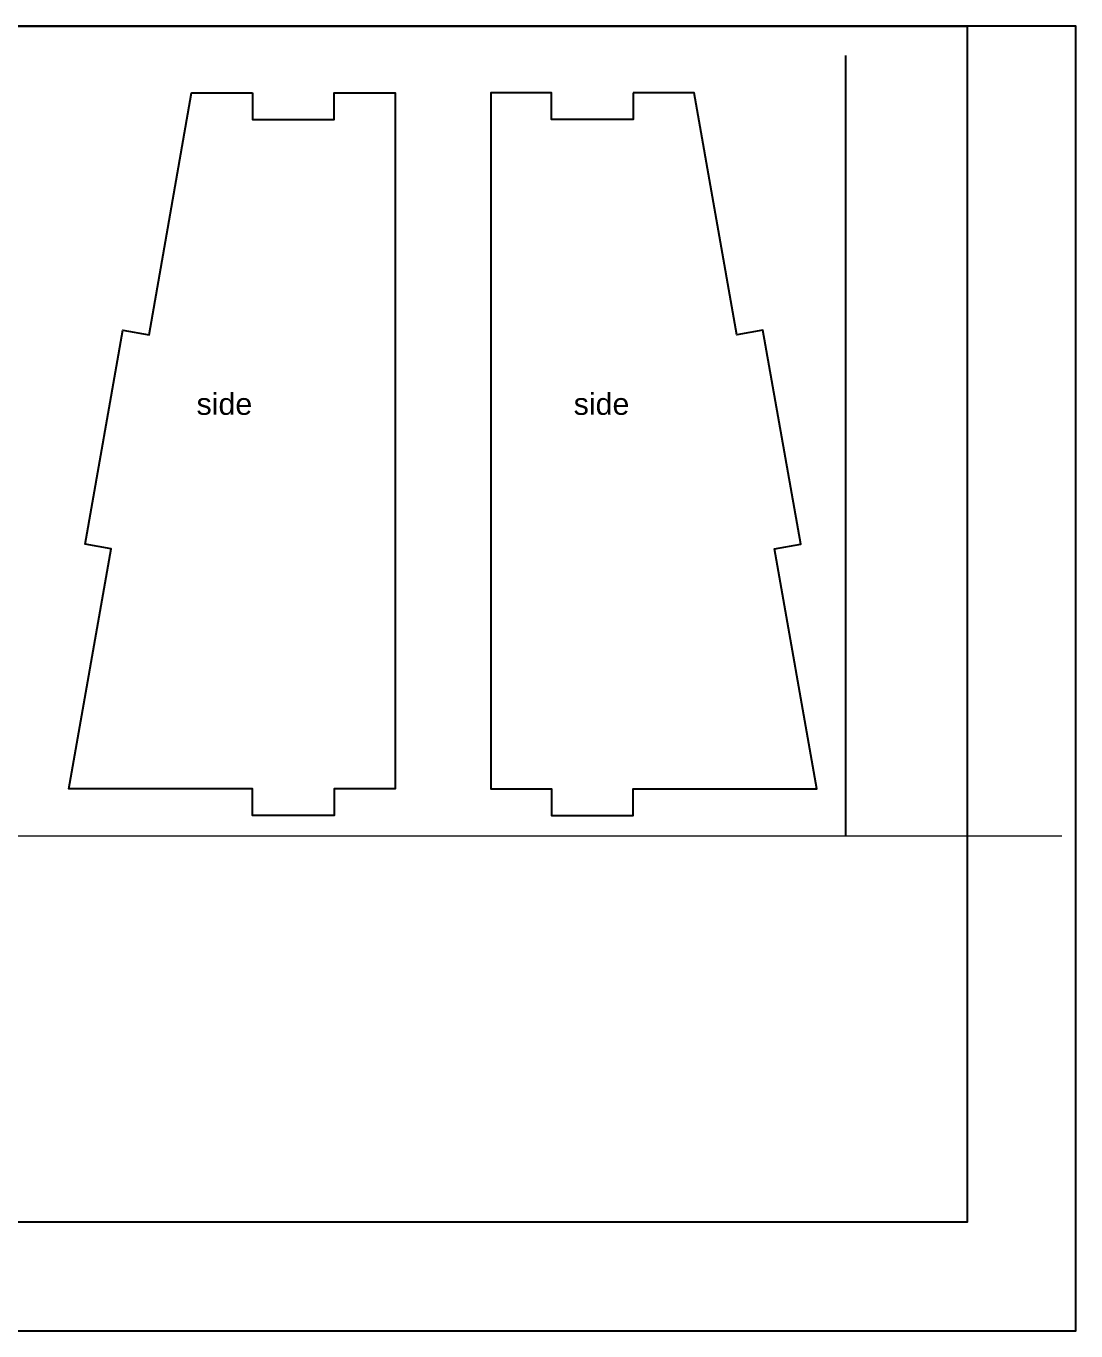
# Model space of a CAD drawing. Header units: inches. Extents: x 0 to 24, y 0 to 12.
# Drawn here: x 14.34 to 24, y 0 to 12 of the extents above; entities that cross this region are included whole.
import ezdxf

# ---------------------------------------------------------------- set-up
doc = ezdxf.new("R2010")
doc.units = ezdxf.units.IN
doc.header["$MEASUREMENT"] = 0
doc.layers.add('_dh_cut', color=6, linetype='Continuous', lineweight=5)
doc.styles.get("Standard").update_dxf_attribs({"font": 'arial.ttf'})

msp = doc.modelspace()

# ---------------------------------------------------------------- linework, layer by layer
msp.add_lwpolyline([(0, 0), (24, 0), (24, 12), (0, 12)], close=True)
for points in [[(0, 12), (23, 12), (23, 1), (0, 1)], [(21.879, 11.73), (21.879, 4.552)]]:
    msp.add_lwpolyline(points)
at = {"color": 4, "linetype": 'Continuous', "lineweight": 5}
msp.add_lwpolyline([(0.237, 4.552), (23.871, 4.552)], dxfattribs=at)
at = {"layer": '_dh_cut', "color": 4, "linetype": 'Continuous', "lineweight": 25}
for points in [[(16.426, 11.385), (16.426, 11.14), (17.176, 11.14), (17.176, 11.385), (17.736, 11.385), (17.736, 4.984), (17.176, 4.984), (17.176, 4.739), (16.426, 4.739), (16.426, 4.984), (14.736, 4.984), (15.126, 7.193), (14.885, 7.235), (15.232, 9.205), (15.473, 9.162), (15.865, 11.385)], [(19.927, 11.385), (19.927, 11.14), (19.177, 11.14), (19.177, 11.385), (18.617, 11.385), (18.617, 4.984), (19.177, 4.984), (19.177, 4.739), (19.927, 4.739), (19.927, 4.984), (21.617, 4.984), (21.227, 7.193), (21.468, 7.235), (21.121, 9.205), (20.88, 9.162), (20.488, 11.385)]]:
    msp.add_lwpolyline(points, close=True, dxfattribs=at)

# ---------------------------------------------------------------- texts
at = {"char_height": 0.2}
for insert, attachment_point in [((15.91, 8.625), 1), ((19.892, 8.625), 3)]:
    msp.add_mtext_dynamic_manual_height_columns('side', width=1.77662, gutter_width=1, heights=[0], dxfattribs=dict(at, insert=insert, attachment_point=attachment_point))

doc.saveas('drawing.dxf')
